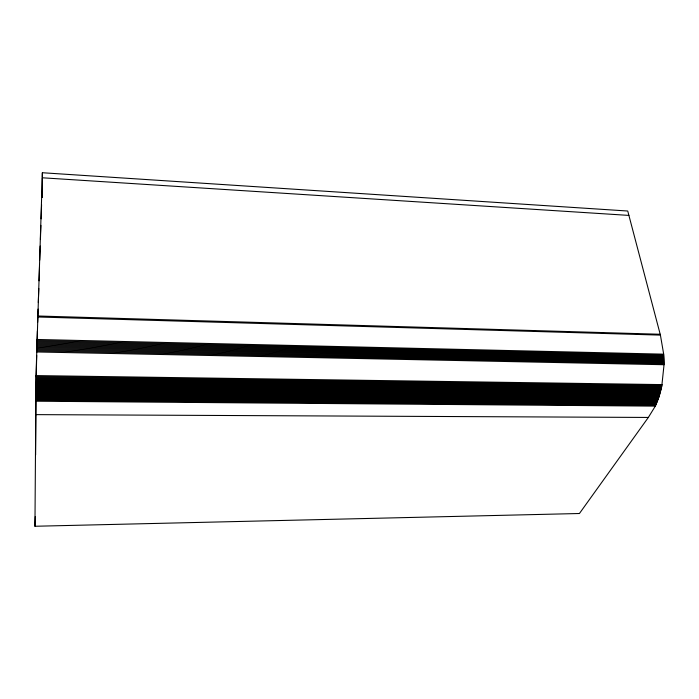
<?xml version="1.0" encoding="UTF-8"?>
<svg xmlns="http://www.w3.org/2000/svg" width="699" height="699" viewBox="0 0 699 699"><rect width="100%" height="100%" fill="white"/><g stroke="black" fill="none" stroke-linecap="round" stroke-linejoin="round"><path stroke-width="1.05" d="M41.905 197.118L41.905 194.934L41.826 197.109M42.228 197.345L42.246 177.782L628.899 215.406L660.415 335.109L663.683 354.166L664.041 364.712L661.752 386.416L659.008 396.814L655.321 406.128L648.34 417.443L579.427 513.512L34.95 526.26L36.025 375.59L42.412 172.74L627.746 211.019L628.899 215.406M35.623 454.944L35.999 391.361M36.234 376.875L36.706 355.407M36.907 347.359L37.388 330.907M37.659 322.344L38.096 309.089M38.314 302.571L38.786 288.434M39.039 280.823L39.511 266.695M39.729 260.168L40.201 246.031M40.42 239.512L40.892 225.375M41.101 218.848L41.573 204.72M34.95 526.26L35.3 516.474M35.492 414.629L648.34 417.443M35.649 397.679L656.641 403.166M35.632 398.579L656.326 403.926M35.623 399.461L655.994 404.669M35.614 400.335L655.662 405.403M35.597 401.2L655.321 406.128M35.745 391.108L658.729 397.644M35.728 392.078L658.449 398.456M35.71 393.03L658.17 399.26M35.701 393.983L657.873 400.055M35.684 394.918L657.576 400.85M35.666 395.852L657.27 401.628M35.658 396.77L656.964 402.406M35.859 384.074L660.503 391.728M35.841 385.105L660.275 392.593M35.824 386.128L660.031 393.458M35.806 387.141L659.786 394.306M35.789 388.146L659.533 395.153M35.771 389.142L659.271 395.983M35.754 390.129L659.008 396.814M35.981 377.757L661.752 386.416M35.964 378.823L661.56 387.316M35.937 379.889L661.368 388.207M35.92 380.946L661.158 389.098M35.902 381.995L660.948 389.981M35.876 383.043L660.73 390.863M36.025 375.59L662.11 384.599M35.999 376.674L661.936 385.507M36.593 350.828L664.05 363.751M36.566 351.964L664.041 364.712M36.741 345.123L663.963 358.937M36.715 346.258L663.998 359.898M36.68 347.394L664.024 360.859M36.654 348.539L664.041 361.829M36.619 349.683L664.05 362.79M36.898 339.461L663.683 354.166M36.864 340.588L663.753 355.118M36.837 341.715L663.814 356.071M36.802 342.851L663.875 357.023M36.776 343.987L663.919 357.984M37.624 315.992L660.179 334.262M37.589 316.988L660.415 335.109M42.412 172.74L42.412 177.065L42.412 172.74"/></g></svg>
